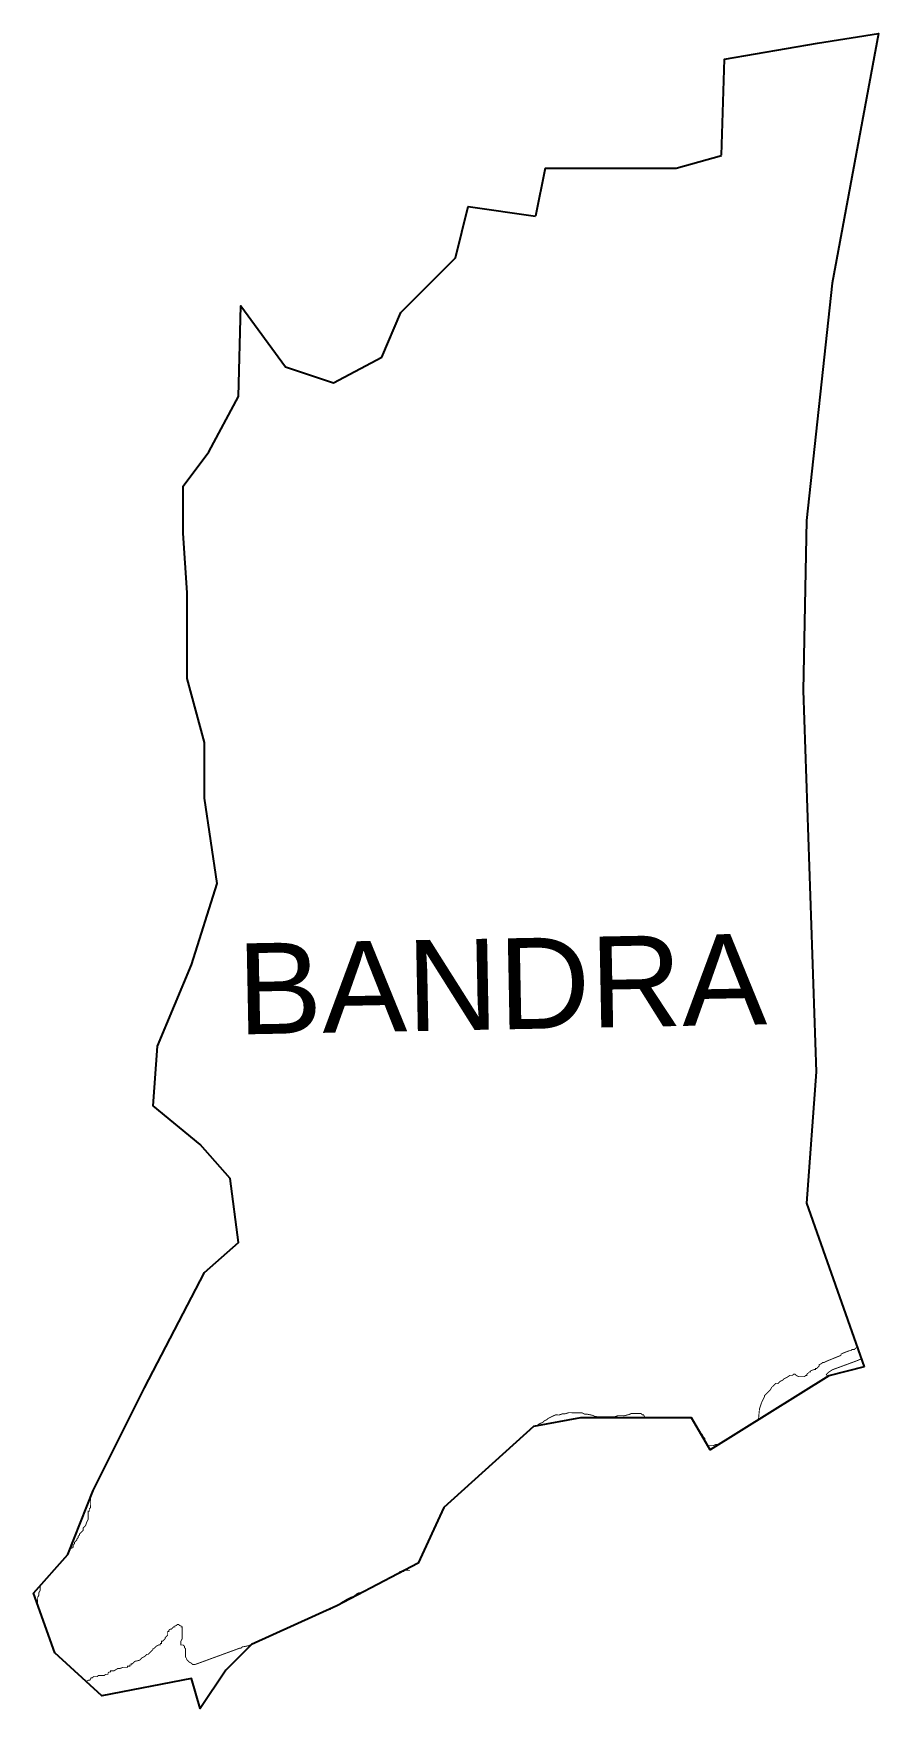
# Model space of a CAD drawing. Header units: metres. Extents: x 270268 to 273055, y 2106718 to 2112242.
import ezdxf

# ---------------------------------------------------------------- set-up
doc = ezdxf.new("R2010")
doc.units = ezdxf.units.M
for name, color, linetype in [('LOW TIDE LINE', 5, 'Continuous'), ('village', 3, 'Continuous'), ('VILLAGE NAME', 250, 'Continuous')]:
    doc.layers.add(name, color=color, linetype=linetype)

msp = doc.modelspace()

# ---------------------------------------------------------------- linework, layer by layer
at = {"color": 3}
msp.add_line((271955.8, 2111798.2), (271924.1, 2111639.6), dxfattribs=at)
msp.add_lwpolyline([(272388, 2111798.3), (272537.2, 2111840.1)], dxfattribs=at)
at = {"layer": 'LOW TIDE LINE', "lineweight": 18, "const_width": 3}
for points in [[(272659.3, 2107670), (272662.7, 2107706.2), (272670.9, 2107730), (272679.1, 2107745.9), (272679.1, 2107749.9), (272683.2, 2107753.8), (272691.2, 2107761.7), (272695.2, 2107765.6), (272699.3, 2107769.6), (272703.3, 2107777.5), (272707.4, 2107781.4), (272711.4, 2107785.4), (272715.4, 2107789.3), (272723.4, 2107789.2), (272727.4, 2107793.1), (272731.5, 2107797.1), (272739.5, 2107801), (272743.5, 2107804.9), (272751.5, 2107808.8), (272763.5, 2107816.6), (272767.5, 2107816.6), (272771.5, 2107816.5), (272775.5, 2107820.5), (272779.5, 2107820.4), (272783.5, 2107816.4), (272791.4, 2107812.3), (272795.4, 2107812.3), (272799.3, 2107812.3), (272803.3, 2107812.2), (272807.3, 2107812.2), (272811.3, 2107812.1), (272815.3, 2107816.1), (272819.3, 2107816), (272819.3, 2107820), (272823.4, 2107823.9), (272827.4, 2107827.9), (272831.4, 2107827.8), (272831.4, 2107831.8), (272843.4, 2107835.7), (272847.4, 2107835.6), (272847.4, 2107839.6), (272851.4, 2107839.5), (272859.5, 2107847.4), (272859.5, 2107851.4), (272867.5, 2107855.3), (272871.6, 2107859.2), (272875.6, 2107859.2), (272883.6, 2107863.1), (272931.6, 2107882.5), (272931.6, 2107886.4), (272939.6, 2107890.3), (272959.6, 2107898.1), (272963.6, 2107898), (272967.7, 2107902), (272975.6, 2107901.9), (272979.6, 2107905.8), (272985.1, 2107909.8)], [(272998.7, 2107871), (272987.2, 2107865.9), (272903.2, 2107835), (272891.1, 2107827.1), (272883.1, 2107819.3), (272887.8, 2107812.1)], [(271928.5, 2107650.2), (271933.2, 2107654.8), (271941.2, 2107658.7), (271949.2, 2107662.5), (271953.2, 2107666.5), (271961.3, 2107670.4), (271965.3, 2107674.3), (271973.3, 2107678.2), (271981.3, 2107682.1), (271989.3, 2107686), (272001.3, 2107685.9), (272013.3, 2107689.7), (272021.2, 2107689.6), (272033.2, 2107693.5), (272045.2, 2107693.3), (272053.1, 2107693.2), (272069.1, 2107693.1), (272077, 2107693), (272084.9, 2107688.9), (272092.9, 2107688.8), (272112.8, 2107684.6), (272120.7, 2107680.5), (272128.7, 2107680.4), (272136.6, 2107680.3), (272148.6, 2107680.2), (272156.5, 2107680.1), (272168.5, 2107680), (272184.4, 2107679.8), (272196.4, 2107683.6), (272208.4, 2107683.5), (272216.3, 2107683.4), (272232.3, 2107687.2), (272240.3, 2107691.1), (272248.3, 2107691), (272252.3, 2107691), (272264.2, 2107690.8), (272268.2, 2107690.8), (272272.2, 2107690.7), (272276.1, 2107686.7), (272280.1, 2107686.7), (272284, 2107678.7), (272286.3, 2107676.3)], [(272462.1, 2107636.8), (272462.8, 2107636.8), (272466.7, 2107632.8), (272470.6, 2107624.8), (272474.5, 2107620.7), (272478.4, 2107612.7), (272482.4, 2107608.7), (272482.3, 2107604.7), (272480.9, 2107604.7)], [(272533.7, 2107592), (272534, 2107592.2), (272538, 2107596.1), (272546, 2107600), (272549.1, 2107601.5)], [(272555.9, 2107605.7), (272558, 2107607.8), (272563.7, 2107610.6)], [(272490.7, 2107588.1), (272494, 2107584.7), (272498, 2107584.6), (272502, 2107584.6), (272506, 2107584.5), (272510, 2107584.5), (272518, 2107588.4), (272522, 2107588.3), (272527.8, 2107588.3)], [(270456.7, 2107415.2), (270456.7, 2107412.6), (270456.6, 2107408.6), (270456.4, 2107392.6), (270456.4, 2107388.7), (270456.3, 2107380.7), (270452.3, 2107376.8), (270452.2, 2107372.8), (270452.2, 2107368.8), (270448.2, 2107368.8), (270448.2, 2107364.9), (270448.1, 2107360.9), (270448, 2107348.9), (270447.9, 2107344.9), (270447.9, 2107341), (270443.8, 2107333), (270439.7, 2107321.1), (270431.6, 2107313.3), (270431.6, 2107305.3), (270419.5, 2107293.5), (270419.4, 2107289.5), (270415.4, 2107285.5), (270415.4, 2107281.6), (270411.3, 2107277.6), (270411.3, 2107273.6), (270403.2, 2107265.8), (270403.2, 2107261.8), (270399.1, 2107257.8), (270399.1, 2107253.9), (270399.1, 2107249.9), (270395.1, 2107249.9), (270395, 2107245.9), (270391, 2107246), (270387.7, 2107242.7)], [(270387, 2107240.9), (270387, 2107238.1), (270385.1, 2107236.3)], [(271437.3, 2107144), (271445.5, 2107150.4), (271453.5, 2107154.3), (271465.6, 2107162.1), (271473.6, 2107166), (271477.6, 2107169.9), (271485.6, 2107169.8), (271489.5, 2107169.8), (271493.6, 2107173.7), (271505.5, 2107173.6), (271509.5, 2107173.5)], [(270294.2, 2107127.9), (270294.1, 2107127.6), (270290, 2107119.7), (270289.9, 2107107.7), (270285.8, 2107099.8), (270285.7, 2107091.8), (270281.7, 2107083.9), (270281.6, 2107079.9), (270281.5, 2107071.9), (270281.4, 2107060.7)], [(271245.1, 2107043.1), (271253.2, 2107049), (271269.2, 2107056.8), (271285.3, 2107068.5), (271305.3, 2107080.2), (271313.3, 2107084.1), (271325.3, 2107088), (271333.4, 2107095.9), (271341.4, 2107099.8), (271349.3, 2107099.7), (271353.4, 2107103.6), (271361.4, 2107107.5), (271372.9, 2107109.7)], [(270441.7, 2106807.1), (270441.8, 2106807.2), (270449.8, 2106811.1), (270453.8, 2106811), (270457.9, 2106819), (270461.9, 2106818.9), (270465.9, 2106822.9), (270469.9, 2106822.8), (270473.9, 2106822.8), (270477.9, 2106822.7), (270481.9, 2106826.7), (270485.9, 2106826.6), (270493.8, 2106826.5), (270497.8, 2106826.5), (270501.8, 2106826.4), (270505.8, 2106830.4), (270509.8, 2106830.3), (270513.8, 2106830.3), (270513.8, 2106834.3), (270517.9, 2106838.2), (270521.8, 2106838.2), (270521.9, 2106842.1), (270533.8, 2106842), (270545.9, 2106849.8), (270549.9, 2106849.8), (270553.8, 2106849.7), (270561.9, 2106853.6), (270565.8, 2106853.6), (270569.8, 2106853.5), (270573.8, 2106853.5), (270577.8, 2106853.5), (270577.8, 2106857.4), (270581.8, 2106857.4), (270585.8, 2106857.3), (270585.8, 2106861.3), (270589.8, 2106861.3), (270589.9, 2106865.3), (270593.9, 2106865.2), (270597.9, 2106869.2), (270601.9, 2106873.1), (270617.9, 2106876.9), (270621.9, 2106880.8), (270625.9, 2106884.8), (270634, 2106888.7), (270638, 2106892.6), (270642, 2106896.5), (270646, 2106896.5), (270650, 2106900.4), (270654, 2106904.4), (270658.1, 2106908.3), (270662.1, 2106912.3), (270662.1, 2106916.2), (270666.1, 2106916.2), (270670.2, 2106920.1), (270674.2, 2106924.1), (270682.2, 2106928), (270686.2, 2106927.9), (270686.2, 2106931.9), (270690.2, 2106931.9), (270690.3, 2106939.8), (270694.3, 2106939.8), (270698.3, 2106943.7), (270702.3, 2106947.7), (270702.4, 2106951.6), (270706.4, 2106955.6), (270710.4, 2106959.5), (270710.5, 2106963.5), (270710.5, 2106967.5), (270710.6, 2106971.5), (270714.6, 2106971.4), (270714.6, 2106975.4), (270718.6, 2106979.3), (270722.6, 2106979.3), (270726.6, 2106983.2), (270730.7, 2106987.2), (270734.6, 2106987.1), (270734.7, 2106991.1), (270738.7, 2106991.1), (270742.7, 2106995), (270746.7, 2106995), (270750.6, 2106990.9), (270754.6, 2106990.9), (270754.6, 2106986.9), (270758.5, 2106986.9), (270758.5, 2106982.9), (270758.5, 2106978.9), (270758.4, 2106974.9), (270758.4, 2106970.9), (270758.3, 2106966.9), (270758.3, 2106963), (270758.2, 2106959), (270758.2, 2106955), (270758.1, 2106947), (270754, 2106939.1), (270754, 2106935.1), (270753.9, 2106931.1), (270753.9, 2106927.1), (270757.9, 2106927.1), (270761.8, 2106927.1), (270765.8, 2106923), (270765.7, 2106919), (270769.7, 2106915), (270769.6, 2106911), (270769.5, 2106895.1), (270769.4, 2106891.1), (270769.4, 2106887.1), (270773.3, 2106883.1), (270773.3, 2106879.1), (270777.2, 2106875.1), (270781.1, 2106871.1), (270789.1, 2106867), (270793, 2106863), (270797, 2106862.9), (270801, 2106862.9), (270948.9, 2106917), (270952.9, 2106916.9), (270957, 2106920.9), (270976.9, 2106924.6), (270984.9, 2106928.5), (270986.2, 2106928.5)]]:
    msp.add_lwpolyline(points, dxfattribs=at)
at = {"layer": 'village', "color": 3}
for points in [[(272537.3, 2111840.5, 0), (272547.8, 2112157.7, 0), (272854.4, 2112210.6, 0), (273055.3, 2112242.3, 0), (272902.3, 2111418.3, 0), (272817.7, 2110635.9, 0), (272807.1, 2110075.6, 0), (272849.4, 2108817.5, 0), (272817.7, 2108384, 0), (273008, 2107844.8, 0)], [(271955.8, 2111798.2, 0), (272389.2, 2111798.2, 0)], [(273008, 2107844.8, 0), (272891.7, 2107814.5, 0), (272500.5, 2107571.3, 0), (272438.8, 2107676.3, 0), (272072.3, 2107676.3, 0), (271917.3, 2107648.1, 0), (271621.2, 2107380.3, 0), (271536.7, 2107197, 0), (271268.8, 2107056.1, 0), (270986.9, 2106929.2, 0), (270902.3, 2106844.6, 0), (270817.7, 2106717.8, 0), (270789.5, 2106816.4, 0), (270493.5, 2106760, 0), (270338.4, 2106901, 0), (270268, 2107098.4, 0), (270380.7, 2107225.2, 0), (270465.3, 2107436.7, 0), (270634.5, 2107775, 0), (270831.8, 2108155.6, 0), (270944.6, 2108254.3, 0), (270916.4, 2108465.7, 0), (270817.7, 2108578.5, 0), (270662.7, 2108705.4, 0), (270676.8, 2108902.7, 0), (270789.5, 2109170.6, 0), (270874.1, 2109438.4, 0), (270831.8, 2109720.4, 0), (270831.8, 2109903.6, 0), (270775.4, 2110115.1, 0), (270775.4, 2110397, 0), (270761.3, 2110594.3, 0), (270761.3, 2110749.4, 0), (270845.9, 2110862.2, 0), (270944.6, 2111045.4, 0), (270951.4, 2111343.6, 0), (271099.4, 2111142.7, 0), (271258, 2111089.9, 0), (271416.6, 2111174.4, 0), (271480, 2111322.5, 0), (271659.7, 2111502.2, 0), (271702, 2111671.4, 0), (271924.1, 2111639.6, 0)]]:
    msp.add_polyline3d(points, dxfattribs=at)

# ---------------------------------------------------------------- texts
at = {"layer": 'VILLAGE NAME', "insert": (270936.8, 2109240.7), "char_height": 300, "attachment_point": 1, "rotation": 1.1028}
msp.add_mtext_dynamic_manual_height_columns('{\\fArial|b0|i0|c0|p34;BANDRA}', width=2578.433, gutter_width=1928.7, heights=[0], dxfattribs=at)
msp.add_mtext_dynamic_manual_height_columns('{\\fArial|b0|i0|c0|p34;BANDRA}', width=2578.433, gutter_width=1928.7, heights=[0], dxfattribs=at)

doc.saveas('drawing.dxf')
